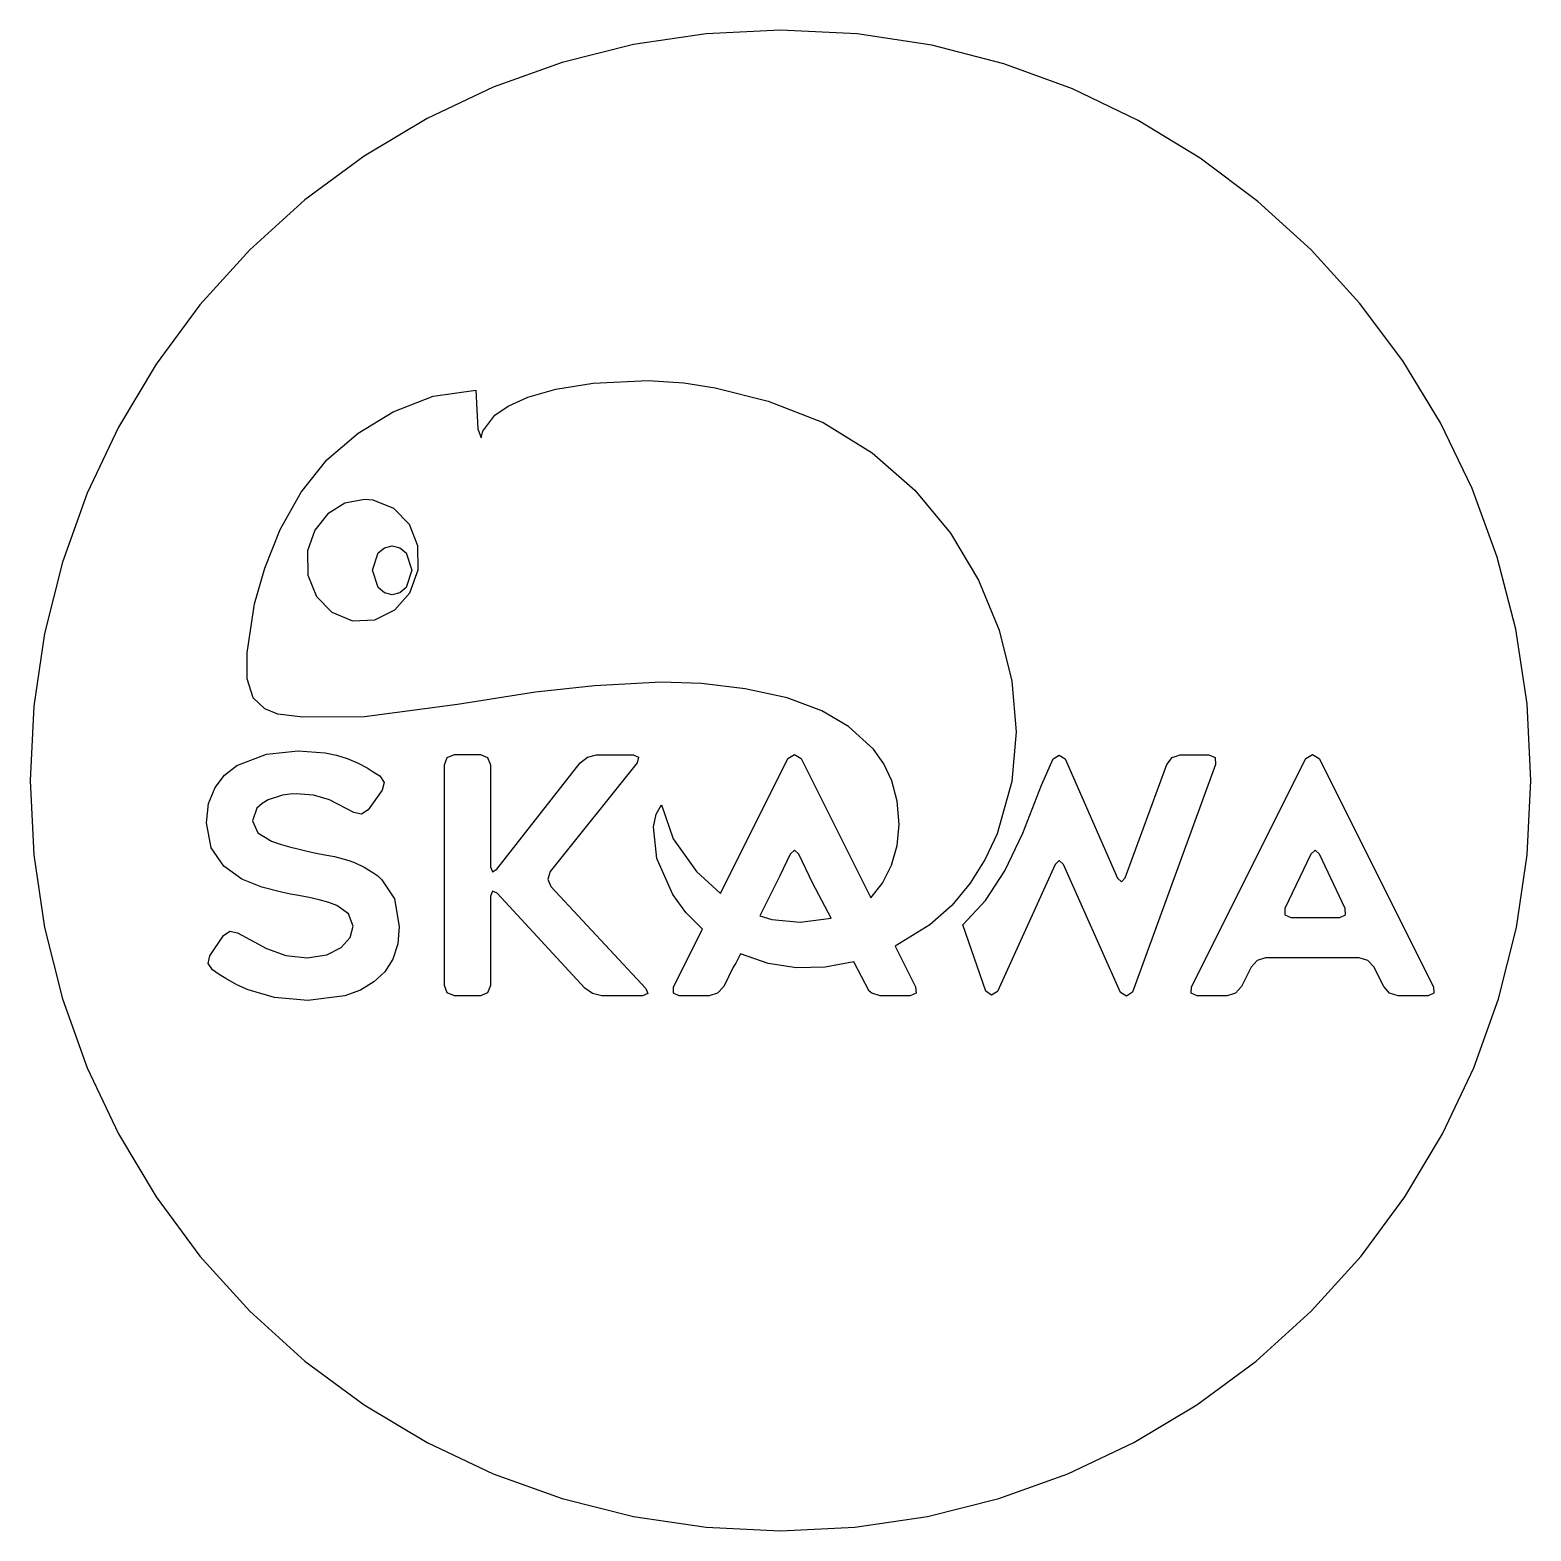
# Model space of a CAD drawing. Extents: x -1.1 to 68.9, y -32.1 to 37.9.
import ezdxf

# ---------------------------------------------------------------- set-up
doc = ezdxf.new("R2010")
doc.units = 0

msp = doc.modelspace()

# ---------------------------------------------------------------- linework, layer by layer
at = {"layer": 'Layer 1'}
for p, q in [((33.935929, 37.912524), (30.476613, 37.741258)), ((37.514471, 37.731823), (33.935929, 37.912524)), ((33.935929, 37.912524), (33.935929, 37.912524)), ((27.075891, 37.233796), (23.756711, 36.399645)), ((30.476613, 37.741258), (27.075891, 37.233796)), ((40.989641, 37.201449), (37.514471, 37.731823)), ((44.343845, 36.338995), (40.989641, 37.201449)), ((23.756711, 36.399645), (20.542025, 35.248312)), ((47.559491, 35.162054), (44.343845, 36.338995)), ((20.542025, 35.248312), (17.454783, 33.789302)), ((50.618986, 33.688218), (47.559491, 35.162054)), ((17.454783, 33.789302), (14.517935, 32.032121)), ((53.504736, 31.935081), (50.618986, 33.688218)), ((14.517935, 32.032121), (11.754431, 29.986277)), ((56.19915, 29.920236), (53.504736, 31.935081)), ((11.754431, 29.986277), (9.187222, 27.661276)), ((58.684634, 27.661275), (56.19915, 29.920236)), ((9.187222, 27.661276), (6.86222, 25.094066)), ((60.943595, 25.175791), (58.684634, 27.661275)), ((6.86222, 25.094066), (4.816376, 22.330563)), ((62.958441, 22.481377), (60.943595, 25.175791)), ((64.711578, 19.595626), (62.958441, 22.481377)), ((4.816376, 22.330563), (3.059195, 19.393715)), ((17.738746, 20.835817), (19.728134, 21.115736)), ((19.728134, 21.115736), (19.8267, 19.308954)), ((22.159953, 20.793193), (23.463967, 21.160934)), ((23.463967, 21.160934), (25.204623, 21.439303)), ((25.204623, 21.439303), (27.765822, 21.564174)), ((27.765822, 21.564174), (27.765819, 21.564172)), ((27.765819, 21.564172), (29.420073, 21.457071)), ((29.420073, 21.457071), (30.881421, 21.230551)), ((30.881421, 21.230551), (33.353963, 20.608964)), ((15.865381, 20.099463), (17.738746, 20.835817)), ((20.60966, 19.945538), (21.229533, 20.375065)), ((21.229533, 20.375065), (22.159953, 20.793193)), ((33.353963, 20.608964), (35.931072, 19.607042)), ((14.236019, 19.110009), (15.865381, 20.099463)), ((20.049363, 19.208226), (20.60966, 19.945538)), ((35.931072, 19.607042), (38.218557, 18.200258)), ((3.059195, 19.393715), (1.600185, 16.306473)), ((12.783742, 17.866849), (14.236019, 19.110009)), ((19.8267, 19.308954), (19.974682, 18.893148)), ((19.974682, 18.893148), (20.049363, 19.208226)), ((66.185414, 16.536131), (64.711578, 19.595626)), ((38.218557, 18.200258), (40.199777, 16.458801)), ((11.575385, 16.359237), (12.783742, 17.866849)), ((1.600185, 16.306473), (0.448851, 13.091787)), ((10.606634, 14.614344), (11.575385, 16.359237)), ((40.199777, 16.458801), (41.858091, 14.452859)), ((67.362355, 13.320485), (66.185414, 16.536131)), ((13.621355, 15.848245), (12.820811, 15.351107)), ((14.542396, 16.023425), (13.621355, 15.848245)), ((14.542396, 16.023424), (14.542396, 16.023425)), ((14.941615, 15.988334), (14.542396, 16.023424)), ((15.909597, 15.594816), (14.941615, 15.988334)), ((16.627636, 14.851102), (15.909597, 15.594816)), ((12.820811, 15.351107), (12.214214, 14.588795)), ((17.02812, 13.861958), (16.627636, 14.851102)), ((9.880263, 12.817369), (10.606634, 14.614344)), ((12.214214, 14.588795), (11.875017, 13.618089)), ((41.858091, 14.452859), (43.176857, 12.252622)), ((11.875017, 13.618089), (11.890368, 12.488354)), ((14.907892, 12.715745), (15.177389, 13.522629)), ((15.177389, 13.522629), (15.469859, 13.767203)), ((15.469859, 13.767203), (15.828008, 13.85689)), ((15.828008, 13.85689), (16.186158, 13.767203)), ((15.828008, 13.85689), (15.828008, 13.85689)), ((16.186158, 13.767203), (16.478627, 13.522629)), ((16.478627, 13.522629), (16.748123, 12.715745)), ((17.043434, 12.732152), (17.02812, 13.861958)), ((68.224809, 9.966281), (67.362355, 13.320485)), ((0.448851, 13.091787), (-0.3853, 9.772608)), ((9.399045, 11.153509), (9.880263, 12.817369)), ((15.177389, 11.908831), (14.907892, 12.715745)), ((16.748123, 12.715745), (16.478627, 11.908831)), ((16.652604, 11.672022), (17.043434, 12.732152)), ((11.890368, 12.488354), (12.290848, 11.499367)), ((15.469859, 11.664276), (15.177389, 11.908831)), ((16.478627, 11.908831), (16.186158, 11.664276)), ((43.176857, 12.252622), (44.139437, 9.928278)), ((12.290848, 11.499367), (13.008868, 10.75581)), ((15.828008, 11.574601), (15.469859, 11.664276)), ((16.186158, 11.664276), (15.828008, 11.574601)), ((15.945412, 10.872872), (16.652604, 11.672022)), ((9.05616, 8.860875), (9.399045, 11.153509)), ((13.008868, 10.75581), (13.976839, 10.362364)), ((15.020582, 10.410914), (15.945412, 10.872872)), ((13.976839, 10.362364), (15.020582, 10.410914)), ((44.139437, 9.928278), (44.729187, 7.550015)), ((68.755183, 6.491111), (68.224809, 9.966281)), ((-0.3853, 9.772608), (-0.892762, 6.371885)), ((9.070008, 7.648473), (9.05616, 8.860875)), ((9.347545, 6.775327), (9.070008, 7.648473)), ((22.50221, 7.031052), (18.875006, 6.458595)), ((25.259983, 7.333421), (22.50221, 7.031052)), ((28.372391, 7.499935), (25.259983, 7.333421)), ((30.2468, 7.439208), (28.372391, 7.499935)), ((32.290846, 7.19421), (30.2468, 7.439208)), ((34.248139, 6.768937), (32.290846, 7.19421)), ((44.729187, 7.550015), (44.929469, 5.188022)), ((-0.892762, 6.371885), (-1.064028, 2.912569)), ((9.891471, 6.260359), (9.347545, 6.775327)), ((18.875006, 6.458595), (14.529691, 5.887026)), ((35.862292, 6.167384), (34.248139, 6.768937)), ((68.935884, 2.912569), (68.755183, 6.491111)), ((10.493226, 6.006951), (9.891471, 6.260359)), ((11.666292, 5.862958), (10.493226, 6.006951)), ((14.529691, 5.887026), (11.666292, 5.862958)), ((37.102276, 5.434089), (35.862292, 6.167384)), ((38.267718, 4.379115), (37.102276, 5.434089)), ((44.929469, 5.188022), (44.7194, 2.860856)), ((9.962785, 4.143025), (11.438435, 4.296603)), ((11.43843, 4.296616), (12.699432, 4.204107)), ((11.438435, 4.296603), (11.43843, 4.296616)), ((12.699432, 4.204107), (13.229898, 4.089262)), ((38.751878, 3.696157), (38.267718, 4.379115)), ((8.009922, 3.162481), (8.578738, 3.619847)), ((8.578738, 3.619847), (9.962785, 4.143025)), ((13.229898, 4.089262), (13.729377, 3.942974)), ((13.729377, 3.942974), (14.20607, 3.735618)), ((14.20607, 3.735618), (14.651771, 3.497271)), ((18.265243, 3.650851), (18.395583, 3.988998)), ((18.265243, -6.650434), (18.265243, 3.650851)), ((18.395583, 3.988998), (18.72644, 4.127542)), ((18.72644, 4.127542), (19.940958, 4.127542)), ((18.72644, 4.127542), (18.72644, 4.127542)), ((19.940958, 4.127542), (20.279108, 3.988998)), ((20.279108, 3.988998), (20.41765, 3.650851)), ((20.41765, 3.650851), (20.41765, -1.115157)), ((20.709771, -1.223165), (24.599416, 3.743362)), ((27.244008, 3.743362), (23.200328, -1.330718)), ((24.599416, 3.743362), (24.937566, 4.004495)), ((24.937566, 4.004495), (25.352734, 4.112048)), ((25.352734, 4.112048), (27.059438, 4.112048)), ((27.059438, 4.112048), (27.313279, 4.004495)), ((27.313279, 4.004495), (27.244008, 3.743362)), ((31.130915, -2.357472), (34.285469, 3.942974)), ((34.285469, 3.942974), (34.593087, 4.127545)), ((34.593087, 4.127545), (34.900247, 3.942974)), ((34.900247, 3.942974), (38.155517, -2.558449)), ((39.132675, 2.890967), (38.751878, 3.696157)), ((46.105231, 2.698849), (46.646639, 3.927493)), ((46.646639, 3.927493), (46.931013, 4.09657)), ((46.931013, 4.09657), (47.215389, 3.927493)), ((47.215389, 3.927493), (49.659917, -1.637864)), ((50.013561, -1.622823), (51.950864, 3.666361)), ((54.226315, 3.666361), (50.351711, -6.957584)), ((51.950864, 3.666361), (52.196955, 3.98127)), ((52.196955, 3.98127), (52.581135, 4.112064)), ((52.581135, 4.112064), (52.581151, 4.112064)), ((52.581151, 4.112064), (53.918713, 4.112064)), ((53.102443, -6.711963), (58.437204, 3.942971)), ((53.918713, 4.112064), (54.210837, 3.98127)), ((54.210837, 3.98127), (54.226315, 3.666361)), ((58.437204, 3.942971), (58.744818, 4.127542)), ((58.744818, 4.127542), (58.744879, 4.127542)), ((58.744879, 4.127542), (59.052497, 3.942971)), ((59.052497, 3.942971), (64.387257, -6.711963)), ((-1.064028, 2.912569), (-0.892762, -0.546746)), ((7.564285, 2.589902), (8.009922, 3.162481)), ((14.651771, 3.497271), (14.94435, 3.312703)), ((14.94435, 3.312703), (15.251512, 3.12813)), ((15.251512, 3.12813), (15.451576, 2.820515)), ((15.451576, 2.820515), (15.359066, 2.466868)), ((39.381864, 1.94961), (39.132675, 2.890967)), ((44.7194, 2.860856), (44.03292, 0.427251)), ((68.764617, -0.546747), (68.935884, 2.912569)), ((7.264454, 1.840324), (7.564285, 2.589902)), ((10.716105, 2.236258), (10.039348, 2.005655)), ((11.046507, 2.282737), (10.716105, 2.236258)), ((11.346377, 2.297792), (11.046507, 2.282737)), ((12.149794, 2.224681), (11.346377, 2.297792)), ((12.8995, 2.005668), (12.149794, 2.224681)), ((15.359066, 2.466868), (14.713755, 1.544474)), ((45.230194, 0.461633), (46.105231, 2.698849)), ((7.164612, 0.944722), (7.264454, 1.840324)), ((9.516626, 1.621478), (9.317017, 1.037231)), ((9.754973, 1.836581), (9.516626, 1.621478)), ((10.039348, 2.005655), (9.754973, 1.836581)), ((14.036999, 1.421424), (12.8995, 2.005668)), ((14.398391, 1.344864), (14.036999, 1.421424)), ((14.713755, 1.544474), (14.398391, 1.344864)), ((28.135622, 1.339913), (28.386517, 1.77963)), ((28.386517, 1.77963), (28.935267, 0.186013)), ((39.471204, 0.858148), (39.381864, 1.94961)), ((7.379716, -0.223766), (7.164612, 0.944722)), ((9.317017, 1.037231), (9.563111, 0.468028)), ((28.010696, 0.754243), (28.135622, 1.339913)), ((28.166508, -0.72653), (28.010696, 0.754243)), ((39.375509, -0.115277), (39.471204, 0.858148)), ((9.563111, 0.468028), (10.193383, 0.083851)), ((10.193383, 0.083851), (10.600805, -0.054692)), ((28.935267, 0.186013), (30.024863, -1.333906)), ((44.03292, 0.427251), (43.484647, -0.756256)), ((44.398002, -1.295383), (45.230194, 0.461633)), ((-0.892762, -0.546746), (-0.3853, -3.947469)), ((7.979455, -1.084637), (7.379716, -0.223766)), ((10.600805, -0.054692), (11.03876, -0.177282)), ((11.03876, -0.177282), (11.49221, -0.28529)), ((11.49221, -0.28529), (11.93062, -0.392843)), ((11.93062, -0.392843), (12.284266, -0.469402)), ((12.284266, -0.469402), (12.68394, -0.546423)), ((12.68394, -0.546423), (13.129643, -0.631182)), ((13.129643, -0.631182), (13.591296, -0.761521)), ((34.393022, -0.515403), (33.90266, -1.540337)), ((34.593087, -0.33129), (34.393022, -0.515403)), ((34.792696, -0.515398), (34.593087, -0.331285)), ((34.593087, -0.331285), (34.593087, -0.33129)), ((35.427526, -1.858887), (34.792696, -0.515398)), ((39.106377, -1.042579), (39.375509, -0.115277)), ((58.676064, -0.515403), (57.461549, -3.052444)), ((58.876128, -0.33129), (58.676064, -0.515403)), ((59.075727, -0.515403), (58.876118, -0.33129)), ((58.876118, -0.33129), (58.876128, -0.33129)), ((60.275206, -3.052444), (59.075727, -0.515403)), ((68.257155, -3.947469), (68.764617, -0.546747)), ((8.809792, -1.684378), (7.979455, -1.084637)), ((13.591296, -0.761521), (13.844681, -0.838541)), ((13.844681, -0.838541), (14.098522, -0.931052)), ((14.098522, -0.931052), (14.521437, -1.130662)), ((14.521437, -1.130662), (14.928858, -1.376755)), ((14.928858, -1.376755), (15.15171, -1.538082)), ((20.41765, -1.115157), (20.50196, -1.345757)), ((20.50196, -1.345757), (20.709771, -1.223165)), ((23.200328, -1.330718), (23.085029, -1.692112)), ((28.909473, -2.405833), (28.166508, -0.72653)), ((30.024863, -1.333906), (31.130915, -2.357472)), ((38.690737, -1.873667), (39.106377, -1.042579)), ((43.484647, -0.756256), (42.785617, -1.87852)), ((43.503752, -2.684285), (44.398002, -1.295383)), ((46.738695, -1.007591), (44.063568, -6.927051)), ((46.93876, -0.82302), (46.738695, -1.007591)), ((47.138372, -1.007591), (46.93876, -0.82302)), ((49.798458, -6.973078), (47.138372, -1.007591)), ((9.747226, -2.068555), (8.809792, -1.684378)), ((10.670076, -2.299155), (9.747226, -2.068555)), ((15.15171, -1.538082), (15.344027, -1.714906)), ((15.344027, -1.714906), (15.928273, -2.606765)), ((23.085029, -1.692112), (23.231317, -2.038009)), ((23.231317, -2.038009), (27.659179, -6.788526)), ((33.90266, -1.540337), (32.968415, -3.395608)), ((36.291133, -3.507712), (35.427526, -1.858887)), ((38.155517, -2.558449), (38.690737, -1.873667)), ((42.785617, -1.87852), (41.925278, -2.910258)), ((49.659917, -1.637864), (49.844484, -1.807396)), ((49.844484, -1.807396), (50.013561, -1.622823)), ((11.085246, -2.383914), (10.670076, -2.299155)), ((11.45393, -2.452735), (11.085246, -2.383914)), ((11.953863, -2.545244), (11.45393, -2.452735)), ((12.422809, -2.652797), (11.953863, -2.545244)), ((12.868513, -2.775841), (12.422809, -2.652797)), ((13.237652, -2.914385), (12.868513, -2.775841)), ((15.928273, -2.606765), (16.158871, -3.898303)), ((20.509709, -2.24536), (20.417649, -2.483707)), ((20.417649, -2.483707), (20.417649, -6.650434)), ((20.724814, -2.345172), (20.509709, -2.24536)), ((24.814521, -6.773484), (20.724814, -2.345172)), ((29.518488, -3.239665), (28.909473, -2.405833)), ((42.442542, -3.817158), (43.503752, -2.684285)), ((13.790905, -3.298562), (13.237652, -2.914385)), ((14.006466, -3.882806), (13.790905, -3.298562)), ((30.295111, -4.026808), (29.518488, -3.239665)), ((32.968415, -3.395608), (33.535342, -3.573342)), ((41.925278, -2.910258), (40.893081, -3.822185)), ((57.461549, -3.052444), (57.461549, -3.360062)), ((57.461549, -3.360062), (57.738175, -3.483109)), ((57.738175, -3.483109), (60.013629, -3.483109)), ((60.013629, -3.483109), (60.282509, -3.352312)), ((60.282509, -3.352312), (60.275206, -3.052444)), ((-0.3853, -3.947469), (0.448851, -7.266649)), ((7.963959, -4.313468), (8.256082, -4.113404)), ((8.256082, -4.113404), (8.609727, -4.190424)), ((8.609727, -4.190424), (9.962785, -4.928248)), ((13.867924, -4.405527), (14.006466, -3.882806)), ((16.158871, -3.898303), (16.081935, -4.709444)), ((28.950256, -6.711958), (30.295111, -4.026808)), ((33.535342, -3.573342), (34.85899, -3.69057)), ((34.85899, -3.69057), (36.291133, -3.507712)), ((40.893081, -3.822185), (39.285726, -4.814763)), ((43.510315, -6.911554), (42.442542, -3.817158)), ((67.423004, -7.266648), (68.257155, -3.947469)), ((7.318194, -5.266398), (7.963959, -4.313468)), ((12.776453, -5.220371), (13.452755, -4.882218)), ((13.452755, -4.882218), (13.867924, -4.405527)), ((16.081935, -4.709444), (15.851254, -5.420433)), ((39.285726, -4.814763), (40.235465, -6.711963)), ((7.241174, -5.620042), (7.318194, -5.266398)), ((9.962785, -4.928248), (10.873813, -5.251231)), ((10.873813, -5.251231), (11.85406, -5.358912)), ((11.85406, -5.358912), (12.776453, -5.220371)), ((15.851254, -5.420433), (15.478272, -6.008541)), ((32.070621, -5.177977), (31.854147, -5.607274)), ((33.353273, -5.621693), (32.070621, -5.177977)), ((37.356617, -5.543472), (36.022755, -5.787401)), ((38.076669, -6.917946), (37.356617, -5.543472)), ((56.161798, -5.481951), (55.885171, -5.789111)), ((56.561472, -5.358902), (56.161798, -5.481951)), ((60.928263, -5.358902), (56.561472, -5.358902)), ((61.320187, -5.481951), (60.928263, -5.358902)), ((61.604564, -5.774072), (61.320187, -5.481951)), ((7.441238, -5.912166), (7.241174, -5.620042)), ((7.764351, -6.135474), (7.441238, -5.912166)), ((8.071511, -6.327334), (7.764351, -6.135474)), ((15.478272, -6.008541), (14.974888, -6.481371)), ((31.733381, -5.789108), (31.287223, -6.696464)), ((31.854147, -5.607274), (31.733381, -5.789108)), ((34.679479, -5.819154), (33.353273, -5.621693)), ((36.022755, -5.787401), (34.679479, -5.819154)), ((55.885171, -5.789111), (55.439013, -6.696467)), ((62.065764, -6.696467), (61.604564, -5.774072)), ((8.578737, -6.611707), (8.071511, -6.327334)), ((9.116952, -6.850054), (8.578737, -6.611707)), ((10.33147, -7.203699), (9.116952, -6.850054)), ((14.344389, -6.865847), (13.62183, -7.127139)), ((14.974888, -6.481371), (14.344389, -6.865847)), ((18.395583, -6.988585), (18.265243, -6.650434)), ((18.726439, -7.127128), (18.395583, -6.988585)), ((20.279107, -6.988585), (19.940957, -7.127128)), ((20.417649, -6.650434), (20.279107, -6.988585)), ((25.168166, -7.02687), (24.814521, -6.773484)), ((27.659179, -6.788526), (27.743488, -7.02687)), ((28.942954, -7.003626), (28.950256, -6.711958)), ((31.287223, -6.696464), (31.002846, -7.003626)), ((38.190601, -7.003626), (38.076669, -6.917946)), ((40.235465, -6.711963), (40.258695, -7.003626)), ((43.779194, -7.096127), (43.510315, -6.911554)), ((44.063568, -6.927051), (43.779194, -7.096127)), ((50.075087, -7.142154), (49.798458, -6.973078)), ((50.351711, -6.957584), (50.075087, -7.142154)), ((53.094744, -7.004081), (53.102443, -6.711963)), ((55.439013, -6.696467), (55.155094, -7.004081)), ((62.342846, -7.004081), (62.065764, -6.696467)), ((64.387257, -6.711963), (64.410488, -7.004081)), ((0.448851, -7.266649), (1.600185, -10.481334)), ((11.884593, -7.342242), (10.33147, -7.203699)), ((13.62183, -7.127139), (11.884593, -7.342242)), ((19.940957, -7.127128), (18.726439, -7.127128)), ((25.59883, -7.127131), (25.168166, -7.02687)), ((27.505144, -7.127131), (25.59883, -7.127131)), ((27.743488, -7.02687), (27.505144, -7.127131)), ((29.211834, -7.127128), (28.942954, -7.003626)), ((30.610922, -7.127128), (29.211834, -7.127128)), ((31.002846, -7.003626), (30.610922, -7.127128)), ((38.590275, -7.127131), (38.190601, -7.003626)), ((39.989818, -7.127131), (38.590275, -7.127131)), ((40.258695, -7.003626), (39.989818, -7.127131)), ((53.363624, -7.127131), (53.094744, -7.004081)), ((54.762712, -7.127131), (53.363624, -7.127131)), ((55.155094, -7.004081), (54.762712, -7.127131)), ((62.742062, -7.127131), (62.342846, -7.004081)), ((64.141605, -7.127131), (62.742062, -7.127131)), ((64.410488, -7.004081), (64.141605, -7.127131)), ((66.271671, -10.481334), (67.423004, -7.266648)), ((1.600185, -10.481334), (3.059195, -13.568577)), ((64.81266, -13.568576), (66.271671, -10.481334)), ((3.059195, -13.568577), (4.816376, -16.505424)), ((63.05548, -16.505424), (64.81266, -13.568576)), ((4.816376, -16.505424), (6.86222, -19.268928)), ((61.009636, -19.268927), (63.05548, -16.505424)), ((6.86222, -19.268928), (9.187222, -21.836137)), ((58.684634, -21.836136), (61.009636, -19.268927)), ((9.187222, -21.836137), (11.754431, -24.161139)), ((56.117425, -24.161138), (58.684634, -21.836136)), ((11.754431, -24.161139), (14.517935, -26.206983)), ((53.353921, -26.206982), (56.117425, -24.161138)), ((14.517935, -26.206983), (17.454783, -27.964164)), ((50.417074, -27.964163), (53.353921, -26.206982)), ((17.454783, -27.964164), (20.542025, -29.423174)), ((47.329832, -29.423173), (50.417074, -27.964163)), ((20.542025, -29.423174), (23.756711, -30.574507)), ((44.115146, -30.574507), (47.329832, -29.423173)), ((23.756711, -30.574507), (27.075891, -31.408658)), ((40.795967, -31.408658), (44.115146, -30.574507)), ((27.075891, -31.408658), (30.476613, -31.91612)), ((37.395244, -31.916119), (40.795967, -31.408658)), ((30.476613, -31.91612), (33.935929, -32.087386)), ((33.935929, -32.087386), (37.395244, -31.916119))]:
    msp.add_line(p, q, dxfattribs=at)

doc.saveas('drawing.dxf')
